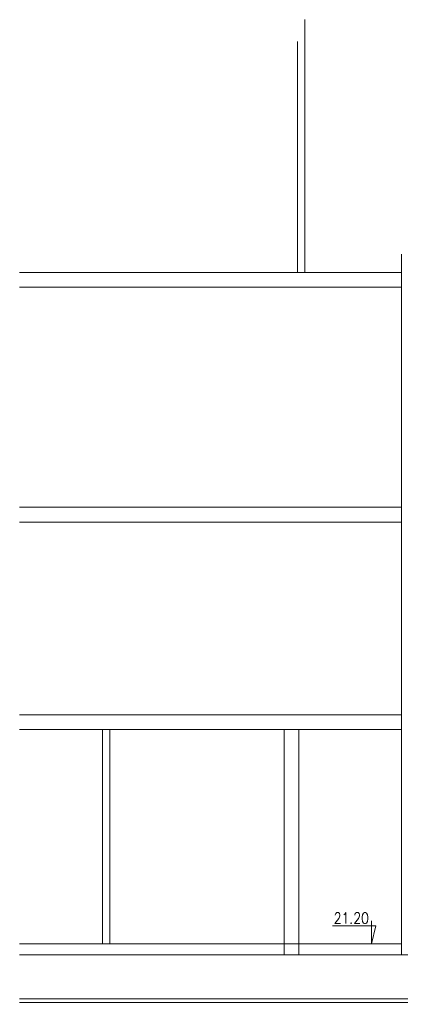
# Model space of a CAD drawing. Header units: millimetres. Extents: x 53635 to 142317, y 101101 to 147193.
# Drawn here: x 65202 to 70416, y 133793 to 147193 of the extents above; entities that cross this region are included whole.
import ezdxf

# ---------------------------------------------------------------- set-up
doc = ezdxf.new("R2010")
doc.units = ezdxf.units.MM
doc.header["$LTSCALE"] = 0.5
doc.header["$MEASUREMENT"] = 0
doc.layers.get('0').update_dxf_attribs({"lineweight": 0})
doc.layers.add('beton', color=6, linetype='Continuous', lineweight=0)
doc.layers.add('betonfin', color=1, linetype='Continuous', lineweight=0)

msp = doc.modelspace()

# ---------------------------------------------------------------- linework, layer by layer
at = {"linetype": 'ByBlock', "flags": 128}
for points in [[(69513.01, 134980.18), (69513.01, 134987.99), (69518.87, 135002.06), (69523.55, 135008.31), (69535.27, 135016.12), (69556.37, 135016.12), (69566.91, 135008.31), (69572.77, 135002.06), (69577.46, 134987.99), (69577.46, 134973.93), (69572.77, 134958.31), (69561.05, 134937.99), (69508.32, 134866.12), (69583.32, 134866.12)], [(69630.2, 134987.99), (69641.91, 134994.24), (69657.15, 135016.12), (69657.15, 134866.12)], [(69780.2, 134980.18), (69780.2, 134987.99), (69786.05, 135002.06), (69790.74, 135008.31), (69802.46, 135016.12), (69823.55, 135016.12), (69834.1, 135008.31), (69839.96, 135002.06), (69844.65, 134987.99), (69844.65, 134973.93), (69839.96, 134958.31), (69828.24, 134937.99), (69775.51, 134866.12), (69850.51, 134866.12)], [(69913.79, 134866.12), (69924.34, 134866.12), (69940.74, 134873.93), (69951.29, 134894.24), (69957.15, 134930.18), (69957.15, 134952.06), (69951.29, 134987.99), (69940.74, 135008.31), (69924.34, 135016.12), (69913.79, 135016.12), (69897.38, 135008.31), (69886.84, 134987.99), (69882.15, 134952.06), (69882.15, 134930.18), (69886.84, 134894.24), (69897.38, 134873.93), (69913.79, 134866.12)], [(69732.15, 134866.12), (69736.84, 134873.93), (69732.15, 134880.18), (69726.29, 134873.93), (69732.15, 134866.12)]]:
    msp.add_lwpolyline(points, dxfattribs=at)
at = {"layer": 'beton'}
msp.add_line((70415.89, 134442.63), (70415.89, 143992.63), dxfattribs=at)
at = {"layer": 'beton', "color": 6}
for p, q in [((65201.88, 134592.63), (70415.89, 134592.63)), ((65201.88, 134442.63), (77465.89, 134442.63)), ((65201.88, 133842.63), (77215.89, 133842.63)), ((76715.89, 133792.63), (65201.88, 133792.63))]:
    msp.add_line(p, q, dxfattribs=at)
at = {"layer": 'betonfin'}
for p, q in [((69096.32, 143742.63), (69096.32, 147192.63)), ((68998.26, 143742.63), (68998.26, 146892.63)), ((70415.89, 143742.63), (65201.88, 143742.63)), ((70415.89, 143542.63), (65201.88, 143542.63)), ((70415.89, 140542.63), (65201.88, 140542.63)), ((70415.89, 140342.63), (65201.88, 140342.63)), ((70415.89, 137712.63), (65201.88, 137712.63)), ((70415.89, 137512.63), (65201.88, 137512.63)), ((66332.54, 134592.63), (66332.54, 137512.63)), ((66432.54, 134592.63), (66432.54, 137512.63)), ((68815.87, 134442.63), (68815.87, 137512.63)), ((69015.87, 134442.63), (69015.87, 137512.63)), ((70068.63, 134835.25), (69475.48, 134835.25)), ((70006.27, 134592.63), (70006.27, 134903.97)), ((70006.27, 134592.63), (70068.63, 134835.25)), ((69895.41, 134592.63), (69516.03, 134592.63))]:
    msp.add_line(p, q, dxfattribs=at)

doc.saveas('drawing.dxf')
